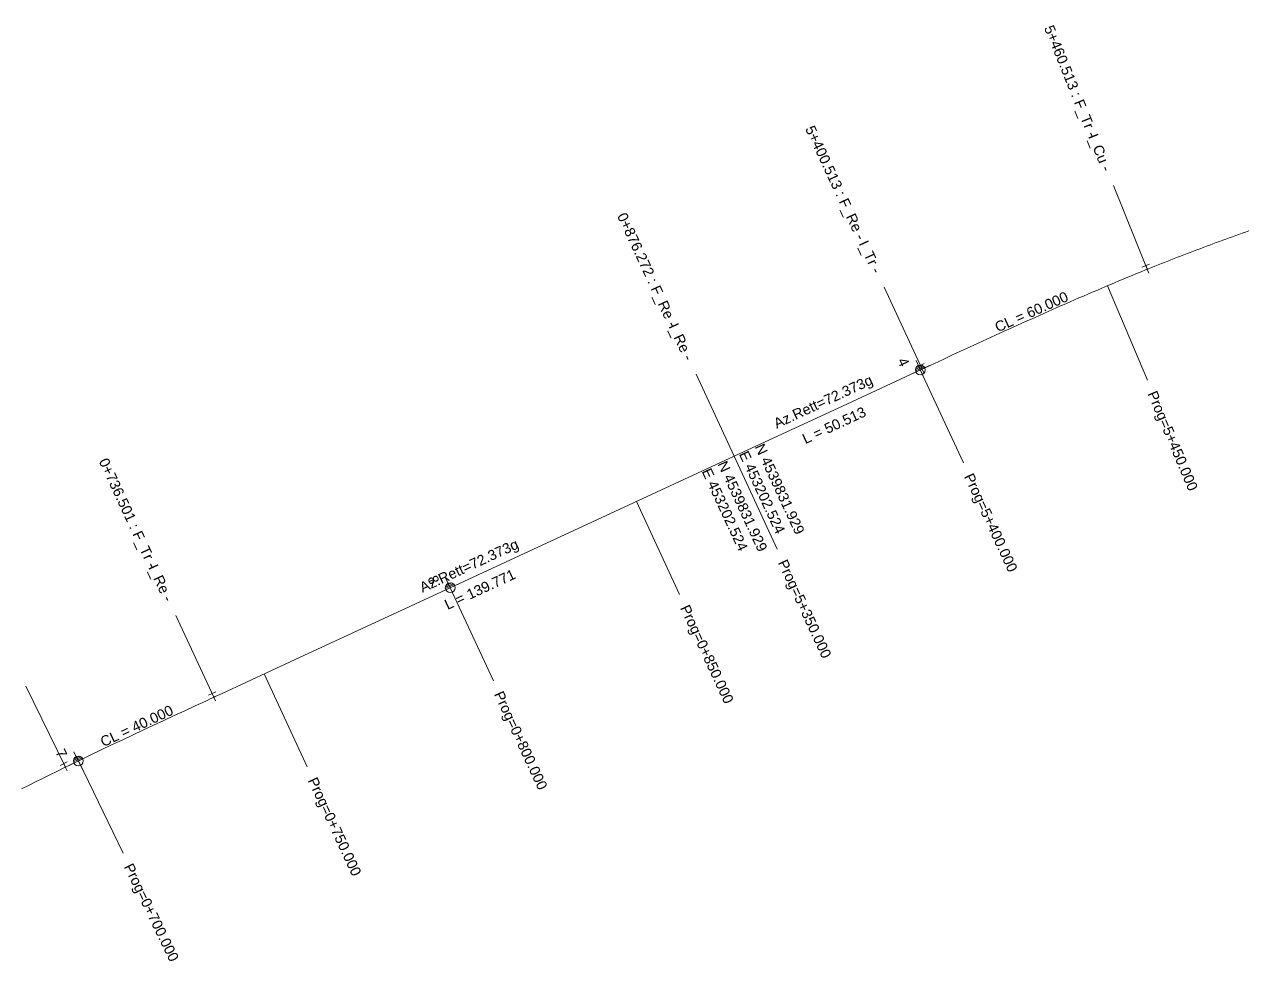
# Model space of a CAD drawing. Header units: metres. Extents: x 452250 to 453625, y 4539353 to 4540011.
# Drawn here: x 453029.5 to 453327.4, y 4539708.2 to 4539937.2 of the extents above; entities that cross this region are included whole.
import ezdxf
from ezdxf.enums import TextEntityAlignment as Align

# ---------------------------------------------------------------- set-up
doc = ezdxf.new("R2010")
doc.units = ezdxf.units.M
doc.header["$MEASUREMENT"] = 0
for name, color, linetype, lineweight in [('Asse_1$0$_Ettometriche', 2, 'Continuous', 0), ('Asse_1$0$_Linee Progressive Passo Costante', 1, 'Continuous', 0), ('Asse_1$0$_Linee Progressive Pti Tangenza', 1, 'Continuous', 0), ('Asse_1$0$_PLN_Lunghezza_Clotoide', 2, 'Continuous', 0), ('Asse_1$0$_PLN_Simb_T', 2, 'Continuous', 0), ('Asse_1$0$_Txt Componenti Planimetrici', 2, 'Continuous', 0), ('Asse_1$0$_Txt progressive passo costante', 2, 'Continuous', 0), ('Asse_1$0$_Txt Pti di Tangenza', 2, 'Continuous', 0), ('Asse_1$0$_TXT_coordinate finali', 2, 'Continuous', 0), ('Asse_1$0$Ferrovia_Principale', 4, 'Continuous', 0), ('Asse_2$0$_Ettometriche', 2, 'Continuous', 0), ('Asse_2$0$_Linee Progressive Passo Costante', 1, 'Continuous', 0), ('Asse_2$0$_Linee Progressive Pti Tangenza', 1, 'Continuous', 0), ('Asse_2$0$_PLN_Lunghezza_Clotoide', 2, 'Continuous', 0), ('Asse_2$0$_PLN_Simb_T', 2, 'Continuous', 0), ('Asse_2$0$_Txt Componenti Planimetrici', 2, 'Continuous', 0), ('Asse_2$0$_Txt Coordinate Iniziali', 2, 'Continuous', 0), ('Asse_2$0$_Txt progressive passo costante', 2, 'Continuous', 0), ('Asse_2$0$_Txt Pti di Tangenza', 2, 'Continuous', 0), ('Asse_2$0$Ferrovia_Principale', 4, 'Continuous', 0)]:
    doc.layers.add(name, color=color, linetype=linetype, lineweight=lineweight)
doc.styles.add('Asse_1$0$_Progressive Parziali', font='', dxfattribs={"height": 0.0025})
doc.styles.add('Asse_1$0$_Txt_Pln_Centro', font='', dxfattribs={"height": 0.0025})
doc.styles.add('Asse_1$0$_Txt_Pln_DX', font='', dxfattribs={"height": 0.0025})
doc.styles.add('Asse_1$0$_Txt_Pln_SX', font='', dxfattribs={"height": 0.0025})
doc.styles.add('Asse_2$0$_Progressive Parziali', font='', dxfattribs={"height": 0.0025})
doc.styles.add('Asse_2$0$_Txt_Pln_Centro', font='', dxfattribs={"height": 0.0025})
doc.styles.add('Asse_2$0$_Txt_Pln_DX', font='', dxfattribs={"height": 0.0025})
doc.styles.add('Asse_2$0$_Txt_Pln_SX', font='', dxfattribs={"height": 0.0025})
doc.styles.get('Asse_1$0$_Progressive Parziali').set_extended_font_data('Arial')
doc.styles.get('Asse_1$0$_Txt_Pln_Centro').set_extended_font_data('Arial')
doc.styles.get('Asse_1$0$_Txt_Pln_DX').set_extended_font_data('Arial')
doc.styles.get('Asse_1$0$_Txt_Pln_SX').set_extended_font_data('Arial')
doc.styles.get('Asse_2$0$_Progressive Parziali').set_extended_font_data('Arial')
doc.styles.get('Asse_2$0$_Txt_Pln_Centro').set_extended_font_data('Arial')
doc.styles.get('Asse_2$0$_Txt_Pln_DX').set_extended_font_data('Arial')
doc.styles.get('Asse_2$0$_Txt_Pln_SX').set_extended_font_data('Arial')

# ---------------------------------------------------------------- blocks, each defined once
blk = doc.blocks.new('Asse_1$0$SIM_01')
at = {"layer": 'Asse_1$0$_Ettometriche', "color": 2}
for p, q in [((-0.0009, 0.00079), (-0.0009, -0.00079)), ((-0.0006, 0.00104), (-0.0006, -0.00104)), ((-0.0003, 0.00116), (-0.0003, -0.00116)), ((0, 0.0025), (0, -0.0025)), ((-0.0025, 0), (0.0025, 0))]:
    blk.add_line(p, q, dxfattribs=at)
blk.add_circle((0, 0), 0.0012, dxfattribs=at)
blk = doc.blocks.new('Asse_1$0$DrawTextAnnotation_7')
at = {"layer": 'Asse_1$0$_Ettometriche', "insert": (-0.0025, -0.00292), "char_height": 0.0025, "attachment_point": 6, "line_spacing_factor": 1.02, "style": 'Asse_1$0$_Txt_Pln_DX'}
blk.add_mtext('\\C256;7', dxfattribs=at)
blk = doc.blocks.new('Asse_1$0$DrawTextAnnotation_8')
at = {"layer": 'Asse_1$0$_Ettometriche', "insert": (-0.0025, -0.00292), "char_height": 0.0025, "attachment_point": 6, "line_spacing_factor": 1.02, "style": 'Asse_1$0$_Txt_Pln_DX'}
blk.add_mtext('\\C256;8', dxfattribs=at)
blk = doc.blocks.new('Asse_1$0$DrawLineAnnotationDirectionLength')
at = {"layer": 'Asse_1$0$_Linee Progressive Pti Tangenza'}
blk.add_line((0, 0), (-0.022, 0), dxfattribs=at)
blk = doc.blocks.new('Asse_1$0$DrawTextAnnotation_12')
at = {"layer": 'Asse_1$0$_Txt Componenti Planimetrici', "insert": (0, 0.00258), "char_height": 0.0025, "attachment_point": 5, "line_spacing_factor": 1.02, "style": 'Asse_1$0$_Txt_Pln_Centro'}
blk.add_mtext('\\C256;Az.Rett=72.373g', dxfattribs=at)
blk = doc.blocks.new('Asse_1$0$DrawTextAnnotation_15')
at = {"layer": 'Asse_1$0$_Txt Componenti Planimetrici', "insert": (0, -0.00342), "char_height": 0.0025, "attachment_point": 5, "line_spacing_factor": 1.02, "style": 'Asse_1$0$_Txt_Pln_Centro'}
blk.add_mtext('\\C256;L = 139.771', dxfattribs=at)
blk = doc.blocks.new('Asse_1$0$DrawTextAnnotation_17')
at = {"layer": 'Asse_1$0$_TXT_coordinate finali', "insert": (0, 0.00458), "char_height": 0.0025, "attachment_point": 4, "line_spacing_factor": 1.02, "style": 'Asse_1$0$_Txt_Pln_SX'}
blk.add_mtext('\\C256;N 4539831.929\\PE 453202.524', dxfattribs=at)
blk = doc.blocks.new('Asse_1$0$DrawTextAnnotation_18')
at = {"layer": 'Asse_1$0$_Txt Pti di Tangenza', "style": 'Asse_1$0$_Txt_Pln_DX'}
blk.add_text('I_Re - ', height=0.0025, dxfattribs=at).set_placement((-0.025, 0), align=Align.MIDDLE_RIGHT)
blk = doc.blocks.new('Asse_1$0$DrawTextAnnotation_21')
at = {"layer": 'Asse_1$0$_Txt Pti di Tangenza', "insert": (-0.035, -0.00042), "char_height": 0.0025, "attachment_point": 6, "line_spacing_factor": 1.02, "style": 'Asse_1$0$_Txt_Pln_DX'}
blk.add_mtext('\\C256;0+876.272 : F_Re - ', dxfattribs=at)
blk = doc.blocks.new('Asse_1$0$DrawTextAnnotation_26')
at = {"layer": 'Asse_1$0$_Txt Pti di Tangenza', "insert": (-0.035, -0.00042), "char_height": 0.0025, "attachment_point": 6, "line_spacing_factor": 1.02, "style": 'Asse_1$0$_Txt_Pln_DX'}
blk.add_mtext('\\C256;0+736.501 : F_Tr - ', dxfattribs=at)
blk = doc.blocks.new('Asse_1$0$DrawLineAnnotationDirectionLength_5')
at = {"layer": 'Asse_1$0$_Linee Progressive Passo Costante'}
blk.add_line((0, 0), (0.025, 0), dxfattribs=at)
blk = doc.blocks.new('Asse_1$0$DrawTextAnnotation_53')
at = {"layer": 'Asse_1$0$_Txt progressive passo costante', "insert": (0.028, -0.00042), "char_height": 0.0025, "attachment_point": 4, "line_spacing_factor": 1.02, "style": 'Asse_1$0$_Progressive Parziali'}
blk.add_mtext('\\C256;Prog=0+700.000', dxfattribs=at)
blk = doc.blocks.new('Asse_1$0$DrawTextAnnotation_54')
at = {"layer": 'Asse_1$0$_Txt progressive passo costante', "insert": (0.028, -0.00042), "char_height": 0.0025, "attachment_point": 4, "line_spacing_factor": 1.02, "style": 'Asse_1$0$_Progressive Parziali'}
blk.add_mtext('\\C256;Prog=0+750.000', dxfattribs=at)
blk = doc.blocks.new('Asse_1$0$DrawTextAnnotation_55')
at = {"layer": 'Asse_1$0$_Txt progressive passo costante', "insert": (0.028, -0.00042), "char_height": 0.0025, "attachment_point": 4, "line_spacing_factor": 1.02, "style": 'Asse_1$0$_Progressive Parziali'}
blk.add_mtext('\\C256;Prog=0+800.000', dxfattribs=at)
blk = doc.blocks.new('Asse_1$0$DrawTextAnnotation_56')
at = {"layer": 'Asse_1$0$_Txt progressive passo costante', "insert": (0.028, -0.00042), "char_height": 0.0025, "attachment_point": 4, "line_spacing_factor": 1.02, "style": 'Asse_1$0$_Progressive Parziali'}
blk.add_mtext('\\C256;Prog=0+850.000', dxfattribs=at)
blk = doc.blocks.new('Asse_1$0$SIM_03_1')
at = {"layer": 'Asse_1$0$_PLN_Simb_T', "flags": 128}
for points in [[(-0.00099, 0.00099), (0.00099, 0.00099)], [(0, -0.00099), (0, 0.00099)]]:
    blk.add_lwpolyline(points, dxfattribs=at)
blk = doc.blocks.new('Asse_1$0$SIM_03')
at = {"layer": 'Asse_1$0$_PLN_Simb_T', "flags": 128}
for points in [[(-0.00099, 0.00099), (0.00099, 0.00099)], [(0, -0.00099), (0, 0.00099)]]:
    blk.add_lwpolyline(points, dxfattribs=at)
blk = doc.blocks.new('Asse_1$0$DrawTextAnnotation_57')
at = {"layer": 'Asse_1$0$_PLN_Lunghezza_Clotoide', "insert": (0, 0.00158), "char_height": 0.0025, "attachment_point": 5, "line_spacing_factor": 1.02, "style": 'Asse_1$0$_Txt_Pln_Centro'}
blk.add_mtext('\\C256;CL = 40.000', dxfattribs=at)
blk = doc.blocks.new('Asse_2$0$SIM_01')
at = {"layer": 'Asse_2$0$_Ettometriche', "color": 2, "ltscale": 1000}
for p, q in [((-0.0009, 0.00079), (-0.0009, -0.00079)), ((-0.0006, 0.00104), (-0.0006, -0.00104)), ((-0.0003, 0.00116), (-0.0003, -0.00116)), ((0, 0.0025), (0, -0.0025)), ((-0.0025, 0), (0.0025, 0))]:
    blk.add_line(p, q, dxfattribs=at)
blk.add_circle((0, 0), 0.0012, dxfattribs=at)
blk = doc.blocks.new('Asse_2$0$DrawTextAnnotation')
at = {"layer": 'Asse_2$0$_Ettometriche', "insert": (-0.0025, -0.00292), "char_height": 0.0025, "attachment_point": 6, "line_spacing_factor": 1.02, "style": 'Asse_2$0$_Txt_Pln_DX'}
blk.add_mtext('\\C256;4', dxfattribs=at)
blk = doc.blocks.new('Asse_2$0$DrawLineAnnotationDirectionLength')
at = {"layer": 'Asse_2$0$_Linee Progressive Pti Tangenza'}
blk.add_line((0, 0), (-0.022, 0), dxfattribs=at)
blk = doc.blocks.new('Asse_2$0$DrawTextAnnotation_4')
at = {"layer": 'Asse_2$0$_Txt Componenti Planimetrici', "insert": (0, 0.00258), "char_height": 0.0025, "attachment_point": 5, "line_spacing_factor": 1.02, "style": 'Asse_2$0$_Txt_Pln_Centro'}
blk.add_mtext('\\C256;Az.Rett=72.373g', dxfattribs=at)
blk = doc.blocks.new('Asse_2$0$DrawTextAnnotation_6')
at = {"layer": 'Asse_2$0$_Txt Componenti Planimetrici', "insert": (0, -0.00342), "char_height": 0.0025, "attachment_point": 5, "line_spacing_factor": 1.02, "style": 'Asse_2$0$_Txt_Pln_Centro'}
blk.add_mtext('\\C256;L = 50.513', dxfattribs=at)
blk = doc.blocks.new('Asse_2$0$DrawTextAnnotation_8')
at = {"layer": 'Asse_2$0$_Txt Coordinate Iniziali', "insert": (0, -0.00542), "char_height": 0.0025, "attachment_point": 4, "line_spacing_factor": 1.02, "style": 'Asse_2$0$_Txt_Pln_SX'}
blk.add_mtext('\\C256;N 4539831.929\\PE 453202.524', dxfattribs=at)
blk = doc.blocks.new('Asse_2$0$DrawTextAnnotation_10')
at = {"layer": 'Asse_2$0$_Txt Pti di Tangenza', "style": 'Asse_2$0$_Txt_Pln_DX'}
blk.add_text('I_Re - ', height=0.0025, dxfattribs=at).set_placement((-0.025, 0), align=Align.MIDDLE_RIGHT)
blk = doc.blocks.new('Asse_2$0$DrawTextAnnotation_11')
at = {"layer": 'Asse_2$0$_Txt Pti di Tangenza', "insert": (-0.035, -0.00042), "char_height": 0.0025, "attachment_point": 6, "line_spacing_factor": 1.02, "style": 'Asse_2$0$_Txt_Pln_DX'}
blk.add_mtext('\\C256;5+400.513 : F_Re - ', dxfattribs=at)
blk = doc.blocks.new('Asse_2$0$DrawTextAnnotation_13')
at = {"layer": 'Asse_2$0$_Txt Pti di Tangenza', "style": 'Asse_2$0$_Txt_Pln_DX'}
blk.add_text('I_Tr - ', height=0.0025, dxfattribs=at).set_placement((-0.025, 0), align=Align.MIDDLE_RIGHT)
blk = doc.blocks.new('Asse_2$0$DrawTextAnnotation_14')
at = {"layer": 'Asse_2$0$_Txt Pti di Tangenza', "insert": (-0.035, -0.00042), "char_height": 0.0025, "attachment_point": 6, "line_spacing_factor": 1.02, "style": 'Asse_2$0$_Txt_Pln_DX'}
blk.add_mtext('\\C256;5+460.513 : F_Tr - ', dxfattribs=at)
blk = doc.blocks.new('Asse_2$0$DrawTextAnnotation_16')
at = {"layer": 'Asse_2$0$_Txt Pti di Tangenza', "style": 'Asse_2$0$_Txt_Pln_DX'}
blk.add_text('I_Cu - ', height=0.0025, dxfattribs=at).set_placement((-0.025, 0), align=Align.MIDDLE_RIGHT)
blk = doc.blocks.new('Asse_2$0$DrawLineAnnotationDirectionLength_5')
at = {"layer": 'Asse_2$0$_Linee Progressive Passo Costante'}
blk.add_line((0, 0), (0.025, 0), dxfattribs=at)
blk = doc.blocks.new('Asse_2$0$DrawTextAnnotation_24')
at = {"layer": 'Asse_2$0$_Txt progressive passo costante', "insert": (0.028, -0.00042), "char_height": 0.0025, "attachment_point": 4, "line_spacing_factor": 1.02, "style": 'Asse_2$0$_Progressive Parziali'}
blk.add_mtext('\\C256;Prog=5+350.000', dxfattribs=at)
blk = doc.blocks.new('Asse_2$0$DrawTextAnnotation_25')
at = {"layer": 'Asse_2$0$_Txt progressive passo costante', "insert": (0.028, -0.00042), "char_height": 0.0025, "attachment_point": 4, "line_spacing_factor": 1.02, "style": 'Asse_2$0$_Progressive Parziali'}
blk.add_mtext('\\C256;Prog=5+400.000', dxfattribs=at)
blk = doc.blocks.new('Asse_2$0$DrawTextAnnotation_26')
at = {"layer": 'Asse_2$0$_Txt progressive passo costante', "insert": (0.028, -0.00042), "char_height": 0.0025, "attachment_point": 4, "line_spacing_factor": 1.02, "style": 'Asse_2$0$_Progressive Parziali'}
blk.add_mtext('\\C256;Prog=5+450.000', dxfattribs=at)
blk = doc.blocks.new('Asse_2$0$SIM_03')
at = {"layer": 'Asse_2$0$_PLN_Simb_T', "ltscale": 1000, "flags": 128}
for points in [[(-0.00099, 0.00099), (0.00099, 0.00099)], [(0, -0.00099), (0, 0.00099)]]:
    blk.add_lwpolyline(points, dxfattribs=at)
blk = doc.blocks.new('Asse_2$0$SIM_03_1')
at = {"layer": 'Asse_2$0$_PLN_Simb_T', "ltscale": 1000, "flags": 128}
for points in [[(-0.00099, 0.00099), (0.00099, 0.00099)], [(0, -0.00099), (0, 0.00099)]]:
    blk.add_lwpolyline(points, dxfattribs=at)
blk = doc.blocks.new('Asse_2$0$DrawTextAnnotation_33')
at = {"layer": 'Asse_2$0$_PLN_Lunghezza_Clotoide', "insert": (0, 0.00158), "char_height": 0.0025, "attachment_point": 5, "line_spacing_factor": 1.02, "style": 'Asse_2$0$_Txt_Pln_Centro'}
blk.add_mtext('\\C256;CL = 60.000', dxfattribs=at)

msp = doc.modelspace()

# ---------------------------------------------------------------- linework, layer by layer
at = {"layer": 'Asse_1$0$Ferrovia_Principale'}
msp.add_lwpolyline([(453028.81, 4539750.79), (453030.53, 4539751.65), (453032.25, 4539752.51), (453033.97, 4539753.37), (453035.69, 4539754.22), (453037.42, 4539755.07), (453039.15, 4539755.91), (453039.36, 4539756.02), (453039.47, 4539756.07), (453039.52, 4539756.1), (453039.53, 4539756.1), (453039.53, 4539756.1), (453039.54, 4539756.1), (453039.55, 4539756.11), (453039.71, 4539756.19), (453040.02, 4539756.34), (453040.65, 4539756.65), (453041.92, 4539757.26), (453043.18, 4539757.88), (453044.45, 4539758.49), (453045.72, 4539759.1), (453048.25, 4539760.31), (453050.79, 4539761.52), (453053.34, 4539762.72), (453055.88, 4539763.92), (453058.43, 4539765.12), (453060.97, 4539766.31), (453063.52, 4539767.5), (453066.07, 4539768.69), (453068.62, 4539769.87), (453071.17, 4539771.06), (453073.72, 4539772.24), (453075, 4539772.83), (453075.64, 4539773.13), (453075.68, 4539773.15), (453075.7, 4539773.15), (453075.71, 4539773.16), (453075.71, 4539773.16), (453075.71, 4539773.16), (453075.72, 4539773.17), (453075.74, 4539773.17), (453076.02, 4539773.3), (453076.58, 4539773.56), (453077.69, 4539774.08), (453095.52, 4539782.34), (453131.19, 4539798.87), (453202.52, 4539831.93)], dxfattribs=at)
at = {"layer": 'Asse_2$0$Ferrovia_Principale'}
msp.add_lwpolyline([(453202.52, 4539831.93), (453231.17, 4539845.2), (453245.49, 4539851.84), (453247.28, 4539852.67), (453248.18, 4539853.08), (453248.29, 4539853.14), (453248.34, 4539853.16), (453248.35, 4539853.17), (453248.36, 4539853.17), (453248.37, 4539853.18), (453248.41, 4539853.19), (453248.67, 4539853.32), (453249.21, 4539853.56), (453253.46, 4539855.53), (453255.59, 4539856.52), (453257.71, 4539857.5), (453259.84, 4539858.48), (453261.97, 4539859.46), (453264.1, 4539860.44), (453266.23, 4539861.41), (453267.3, 4539861.9), (453268.36, 4539862.39), (453269.43, 4539862.87), (453270.5, 4539863.36), (453271.57, 4539863.84), (453272.63, 4539864.32), (453273.7, 4539864.8), (453274.77, 4539865.28), (453275.84, 4539865.76), (453276.91, 4539866.24), (453277.98, 4539866.72), (453279.05, 4539867.2), (453280.12, 4539867.67), (453281.19, 4539868.15), (453282.27, 4539868.62), (453283.34, 4539869.09), (453284.41, 4539869.56), (453285.49, 4539870.03), (453286.56, 4539870.5), (453287.64, 4539870.96), (453288.71, 4539871.43), (453289.79, 4539871.89), (453290.87, 4539872.35), (453291.94, 4539872.81), (453293.02, 4539873.27), (453294.1, 4539873.72), (453295.18, 4539874.18), (453296.26, 4539874.63), (453297.35, 4539875.08), (453298.43, 4539875.53), (453299.51, 4539875.98), (453300.6, 4539876.42), (453301.68, 4539876.87), (453302.77, 4539877.31), (453303.04, 4539877.42), (453303.17, 4539877.47), (453303.19, 4539877.48), (453303.2, 4539877.48), (453303.2, 4539877.48), (453303.2, 4539877.48), (453303.2, 4539877.48), (453303.21, 4539877.48), (453303.22, 4539877.49), (453303.32, 4539877.53), (453303.51, 4539877.61), (453304.29, 4539877.92), (453305.07, 4539878.23), (453305.85, 4539878.55), (453306.64, 4539878.86), (453307.42, 4539879.17), (453308.2, 4539879.48), (453308.98, 4539879.78), (453309.77, 4539880.09), (453310.55, 4539880.4), (453311.34, 4539880.7), (453312.12, 4539881), (453312.91, 4539881.31), (453313.69, 4539881.61), (453314.48, 4539881.91), (453315.27, 4539882.21), (453316.06, 4539882.5), (453316.84, 4539882.8), (453317.63, 4539883.1), (453318.42, 4539883.39), (453319.21, 4539883.69), (453320, 4539883.98), (453320.79, 4539884.27), (453321.58, 4539884.56), (453322.38, 4539884.85), (453323.17, 4539885.14), (453323.96, 4539885.42), (453324.75, 4539885.71), (453325.55, 4539886), (453326.34, 4539886.28), (453327.13, 4539886.56), (453327.93, 4539886.84)], dxfattribs=at)

# ---------------------------------------------------------------- block references
at = {"layer": 'Asse_1$0$_Ettometriche'}
for name, p, xscale, yscale, zscale, rotation in [('Asse_1$0$DrawTextAnnotation_8', (453133.32, 4539799.86), 999.9999999999999, 999.9999999999999, 999.9999999999999, 294.8638969467939), ('Asse_1$0$DrawTextAnnotation_7', (453042.68, 4539757.63), 1000, 1000, 1000, 295.818103667013)]:
    msp.add_blockref(name, p, dxfattribs=dict(at, xscale=xscale, yscale=yscale, zscale=zscale, rotation=rotation))
at = {"layer": 'Asse_1$0$_Ettometriche', "color": 2}
for p, xscale, yscale, zscale, rotation in [((453133.32, 4539799.86), 999.9999999999999, 999.9999999999999, 999.9999999999999, 294.8638969467939), ((453042.68, 4539757.63), 1000, 1000, 1000, 295.818103667013)]:
    msp.add_blockref('Asse_1$0$SIM_01', p, dxfattribs=dict(at, xscale=xscale, yscale=yscale, zscale=zscale, rotation=rotation))
at = {"layer": 'Asse_1$0$_Linee Progressive Passo Costante'}
for p, xscale, yscale, zscale, rotation in [((453178.69, 4539820.88), 999.9999999999999, 999.9999999999999, 999.9999999999999, 294.8638969467939), ((453133.32, 4539799.86), 999.9999999999999, 999.9999999999999, 999.9999999999999, 294.8638969467939), ((453087.96, 4539778.84), 999.9999999999999, 999.9999999999999, 999.9999999999999, 294.8638969467939), ((453042.68, 4539757.63), 1000, 1000, 1000, 295.818103667013)]:
    msp.add_blockref('Asse_1$0$DrawLineAnnotationDirectionLength_5', p, dxfattribs=dict(at, xscale=xscale, yscale=yscale, zscale=zscale, rotation=rotation))
at = {"layer": 'Asse_1$0$_Linee Progressive Pti Tangenza'}
for p, xscale, yscale, zscale, rotation in [((453202.52, 4539831.93), 999.9999999999999, 999.9999999999999, 999.9999999999999, 294.8638969467939), ((453075.71, 4539773.16), 1000, 1000, 1000, 294.8638969467911), ((453075.71, 4539773.16), 999.9999999999999, 999.9999999999999, 999.9999999999999, 294.8638969467939), ((453039.53, 4539756.1), 999.9999999999999, 999.9999999999999, 999.9999999999999, 296.0098125372741), ((453039.53, 4539756.1), 1000, 1000, 1000, 296.0098125370534)]:
    msp.add_blockref('Asse_1$0$DrawLineAnnotationDirectionLength', p, dxfattribs=dict(at, xscale=xscale, yscale=yscale, zscale=zscale, rotation=rotation))
at = {"layer": 'Asse_1$0$_PLN_Lunghezza_Clotoide', "xscale": 999.9999999999999, "yscale": 999.9999999999999, "zscale": 999.9999999999999, "rotation": 25.15037584435668}
msp.add_blockref('Asse_1$0$DrawTextAnnotation_57', (453057.58, 4539764.72), dxfattribs=at)
at = {"layer": 'Asse_1$0$_PLN_Simb_T', "xscale": 1000, "yscale": 1000, "zscale": 1000}
for name, p, rotation in [('Asse_1$0$SIM_03_1', (453075.71, 4539773.16), 24.8638969467911), ('Asse_1$0$SIM_03_1', (453039.53, 4539756.1), 26.00981253727412), ('Asse_1$0$SIM_03', (453039.53, 4539756.1), 26.00981253705343)]:
    msp.add_blockref(name, p, dxfattribs=dict(at, rotation=rotation))
at = {"layer": 'Asse_1$0$_Txt Componenti Planimetrici', "xscale": 1000, "yscale": 1000, "zscale": 1000, "rotation": 24.86389694679388}
for name in ['Asse_1$0$DrawTextAnnotation_12', 'Asse_1$0$DrawTextAnnotation_15']:
    msp.add_blockref(name, (453139.12, 4539802.54), dxfattribs=at)
at = {"layer": 'Asse_1$0$_Txt progressive passo costante'}
for name, p, xscale, yscale, zscale, rotation in [('Asse_1$0$DrawTextAnnotation_56', (453178.69, 4539820.88), 999.9999999999999, 999.9999999999999, 999.9999999999999, 294.8638969467939), ('Asse_1$0$DrawTextAnnotation_55', (453133.32, 4539799.86), 999.9999999999999, 999.9999999999999, 999.9999999999999, 294.8638969467939), ('Asse_1$0$DrawTextAnnotation_54', (453087.96, 4539778.84), 999.9999999999999, 999.9999999999999, 999.9999999999999, 294.8638969467939), ('Asse_1$0$DrawTextAnnotation_53', (453042.68, 4539757.63), 1000, 1000, 1000, 295.818103667013)]:
    msp.add_blockref(name, p, dxfattribs=dict(at, xscale=xscale, yscale=yscale, zscale=zscale, rotation=rotation))
at = {"layer": 'Asse_1$0$_Txt Pti di Tangenza'}
for name, p, xscale, yscale, zscale, rotation in [('Asse_1$0$DrawTextAnnotation_21', (453202.52, 4539831.93), 999.9999999999999, 999.9999999999999, 999.9999999999999, 294.8638969467939), ('Asse_1$0$DrawTextAnnotation_26', (453075.71, 4539773.16), 1000, 1000, 1000, 294.8638969467911), ('Asse_1$0$DrawTextAnnotation_18', (453075.71, 4539773.16), 999.9999999999999, 999.9999999999999, 999.9999999999999, 294.8638969467939)]:
    msp.add_blockref(name, p, dxfattribs=dict(at, xscale=xscale, yscale=yscale, zscale=zscale, rotation=rotation))
at = {"layer": 'Asse_1$0$_TXT_coordinate finali', "xscale": 999.9999999999999, "yscale": 999.9999999999999, "zscale": 999.9999999999999, "rotation": 294.8638969467939}
msp.add_blockref('Asse_1$0$DrawTextAnnotation_17', (453202.52, 4539831.93), dxfattribs=at)
at = {"layer": 'Asse_2$0$_Ettometriche', "xscale": 1000, "yscale": 1000, "zscale": 1000, "rotation": 294.8638969463909}
msp.add_blockref('Asse_2$0$DrawTextAnnotation', (453247.89, 4539852.95), dxfattribs=at)
at = {"layer": 'Asse_2$0$_Ettometriche', "color": 2, "ltscale": 1000, "xscale": 1000, "yscale": 1000, "zscale": 1000, "rotation": 294.8638969463909}
msp.add_blockref('Asse_2$0$SIM_01', (453247.89, 4539852.95), dxfattribs=at)
at = {"layer": 'Asse_2$0$_Linee Progressive Passo Costante'}
for p, xscale, yscale, zscale, rotation in [((453293.49, 4539873.46), 999.9999999999999, 999.9999999999999, 999.9999999999999, 292.9150731362609), ((453247.89, 4539852.95), 1000, 1000, 1000, 294.8638969463909), ((453202.52, 4539831.93), 1000, 1000, 1000, 294.8638969463909)]:
    msp.add_blockref('Asse_2$0$DrawLineAnnotationDirectionLength_5', p, dxfattribs=dict(at, xscale=xscale, yscale=yscale, zscale=zscale, rotation=rotation))
at = {"layer": 'Asse_2$0$_Linee Progressive Pti Tangenza', "xscale": 1000, "yscale": 1000, "zscale": 1000}
for p, rotation in [((453303.2, 4539877.48), 291.9991079701875), ((453303.2, 4539877.48), 291.9991079704701), ((453248.36, 4539853.17), 294.8638969463909), ((453248.36, 4539853.17), 294.8638969458376), ((453202.52, 4539831.93), 294.8638969463909)]:
    msp.add_blockref('Asse_2$0$DrawLineAnnotationDirectionLength', p, dxfattribs=dict(at, rotation=rotation))
at = {"layer": 'Asse_2$0$_PLN_Lunghezza_Clotoide', "xscale": 999.9999999999998, "yscale": 999.9999999999998, "zscale": 999.9999999999998, "rotation": 24.14769970192512}
msp.add_blockref('Asse_2$0$DrawTextAnnotation_33', (453275.63, 4539865.67), dxfattribs=at)
at = {"layer": 'Asse_2$0$_PLN_Simb_T', "ltscale": 1000, "xscale": 1000, "yscale": 1000, "zscale": 1000}
for name, p, rotation in [('Asse_2$0$SIM_03', (453303.2, 4539877.48), 21.99910797018752), ('Asse_2$0$SIM_03_1', (453303.2, 4539877.48), 21.99910797047011), ('Asse_2$0$SIM_03', (453248.36, 4539853.17), 24.86389694583764)]:
    msp.add_blockref(name, p, dxfattribs=dict(at, rotation=rotation))
at = {"layer": 'Asse_2$0$_Txt Componenti Planimetrici', "xscale": 999.9999999999998, "yscale": 999.9999999999998, "zscale": 999.9999999999998, "rotation": 24.86389694639087}
for name in ['Asse_2$0$DrawTextAnnotation_4', 'Asse_2$0$DrawTextAnnotation_6']:
    msp.add_blockref(name, (453225.44, 4539842.55), dxfattribs=at)
at = {"layer": 'Asse_2$0$_Txt Coordinate Iniziali', "xscale": 1000, "yscale": 1000, "zscale": 1000, "rotation": 294.8638969463909}
msp.add_blockref('Asse_2$0$DrawTextAnnotation_8', (453202.52, 4539831.93), dxfattribs=at)
at = {"layer": 'Asse_2$0$_Txt progressive passo costante'}
for name, p, xscale, yscale, zscale, rotation in [('Asse_2$0$DrawTextAnnotation_26', (453293.49, 4539873.46), 999.9999999999999, 999.9999999999999, 999.9999999999999, 292.9150731362609), ('Asse_2$0$DrawTextAnnotation_25', (453247.89, 4539852.95), 1000, 1000, 1000, 294.8638969463909), ('Asse_2$0$DrawTextAnnotation_24', (453202.52, 4539831.93), 1000, 1000, 1000, 294.8638969463909)]:
    msp.add_blockref(name, p, dxfattribs=dict(at, xscale=xscale, yscale=yscale, zscale=zscale, rotation=rotation))
at = {"layer": 'Asse_2$0$_Txt Pti di Tangenza', "xscale": 1000, "yscale": 1000, "zscale": 1000}
for name, p, rotation in [('Asse_2$0$DrawTextAnnotation_14', (453303.2, 4539877.48), 291.9991079701875), ('Asse_2$0$DrawTextAnnotation_11', (453248.36, 4539853.17), 294.8638969463909), ('Asse_2$0$DrawTextAnnotation_16', (453303.2, 4539877.48), 291.9991079704701), ('Asse_2$0$DrawTextAnnotation_13', (453248.36, 4539853.17), 294.8638969458376), ('Asse_2$0$DrawTextAnnotation_10', (453202.52, 4539831.93), 294.8638969463909)]:
    msp.add_blockref(name, p, dxfattribs=dict(at, rotation=rotation))

doc.saveas('drawing.dxf')
